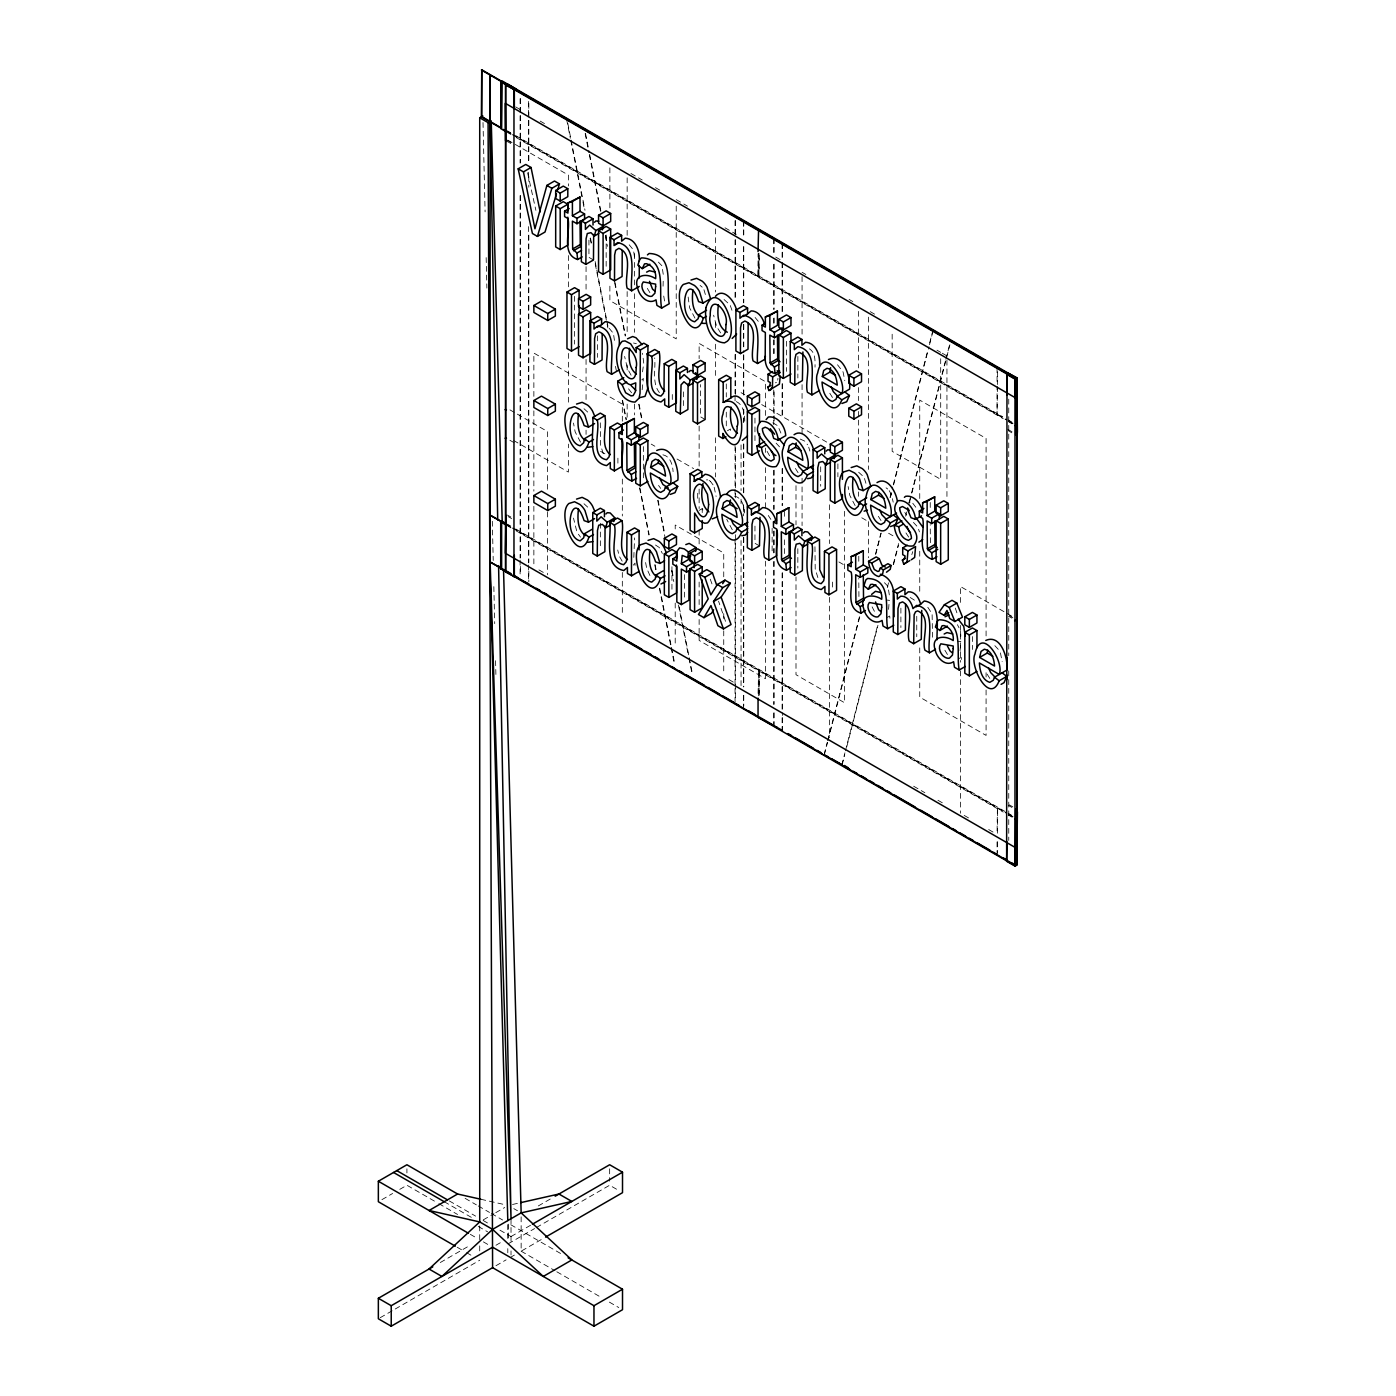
<?xml version="1.0" encoding="UTF-8"?>
<svg xmlns="http://www.w3.org/2000/svg" width="1396" height="1396" viewBox="0 0 1396 1396"><rect width="100%" height="100%" fill="white"/><g stroke="black" fill="none" stroke-linecap="round" stroke-linejoin="round"><path stroke-width="0.75" stroke-dasharray="5 3.75" d="M663.24 274.314L661.983 265.816L656.835 260.494M889.304 594.905L888.048 586.407L882.883 581.085M960.814 636.192L960.518 630.608L957.394 624.675M663.065 286.197L663.24 279.741M777.729 380.148L777.956 378.229M633.819 557.405L634.569 537.896M912.722 551.647L911.832 554.613M888.571 609.371L889.304 600.332L886.216 599.983M960.082 650.658L960.814 641.619L957.726 641.27M824.041 754.817L827.182 742.585M827.706 740.543L859.831 615.235M875.466 554.282L880.859 533.272M890.02 497.534L892.725 487.03M893.265 484.918L927.59 351.024M929.684 342.875L932.825 330.643M824.39 754.608L827.531 742.375M828.055 740.334L860.198 615.043M875.816 554.09L881.208 533.063M890.369 497.325L891.451 493.12M893.615 484.726L929.003 346.749M929.527 344.707L933.174 330.433M841.788 765.06L844.929 752.828M845.453 750.786L877.595 625.495M887.298 587.664L889.444 579.253M893.213 564.542L898.605 543.515M905.62 516.188L906.702 511.983M909.389 501.478L911.012 495.179M911.553 493.067L945.354 361.285M945.877 359.243L950.048 342.927M842.154 764.851L844.755 754.66M846.849 746.511L877.944 625.286M893.58 564.333L898.431 545.417M909.215 503.38L911.361 494.969M911.902 492.875L949.891 344.76M642.544 371.842L643.731 363.1L642.509 353.205M642.16 389.746L643.364 378.473L641.794 379.904M633.348 565.136L635.04 563.094L635.04 569.097M727.438 430.753L730.474 428.991L730.474 432.411M699.187 510.36L702.223 508.615L703.549 511.407M381.928 1199.653L392.625 1193.475M399.78 1189.357L406.917 1185.239L436.948 1202.567M483.295 1219.86L493.992 1213.682M495.789 1212.653L504.706 1207.505M440.298 1262.525L470.33 1245.18M538.315 1205.935L551.455 1198.344M495.964 1245.249L502.735 1241.341M530.532 1225.287L507.795 1238.409L507.795 1222.564M380.236 1317.684L393.375 1310.094M395.243 1309.012L479.718 1260.239M508.284 1243.749L534.563 1228.585M536.43 1227.503L609.651 1185.239L618.847 1190.544M495.964 1265.718L506.102 1259.873M511.023 1257.046L514.391 1255.091M521.144 1216.841L521.144 1251.182L541.805 1239.264M887.21 617.398L889.671 616.02L890.002 618.917M958.72 658.668L961.181 657.307L961.512 660.203M775.391 382.818L776.455 382.452M512.506 1204.486L518.841 1203.055M908.325 502.263L910.105 502.106M633.54 343.015L636.332 343.678M480.817 1199.251L504.061 1204.486M800.24 439.077L804.759 441.136L807.551 444.766M662.908 454.834C670.412 456.23 672.697 465.147 673.099 471.656M734.471 496.156C741.957 497.534 744.26 506.469 744.644 512.978M910.192 597.488L914.188 600.001L915.636 602.566M736.285 401.612C743.754 404.927 744.626 414.734 744.801 421.906M724.07 299.547L730.108 304.991L732.987 313.175M772.791 422.831L777.816 425.78L781.306 434.051M858.645 472.232L864.124 477.24L866.358 484.726M583.999 408.714L589.478 413.722M583.999 503.747L589.478 508.772M655.509 545.033L659.226 547.476L662.35 553.427M507.725 140.071L568.399 175.093L568.399 185.965M515.665 106.934L521.319 110.197M540.165 121.086L545.819 124.349M630.922 173.488L642.247 180.014M655.457 187.64L663.013 192.002M676.222 199.628L687.478 206.137M725.013 227.81L736.285 234.319M775.757 257.108L781.394 260.354M802.072 272.29L805.841 274.471M849.082 299.425L852.834 301.606M870.249 311.657L877.561 315.88M936.96 350.169L940.695 352.333M942.265 353.223L946.942 355.928M507.376 130.805L510.727 132.742M515.752 135.639L1002.747 416.811M1008.401 420.074L1011.751 422.011M507.272 131.364L511.041 133.527M512.908 134.627L1006.83 419.777M1008.715 420.859L1016.236 425.204M506.905 131.573L510.674 133.737M512.559 134.819L1006.464 419.987M1008.348 421.069L1015.887 425.414M507.638 132.603L510.988 134.522M516.206 137.541L1003.218 418.713M1008.662 421.854L1012.013 423.791M507.429 140.455L510.866 142.444M1007.65 429.27L1012.833 432.254M506.451 141.013L511.617 144.015M1008.418 430.823L1011.856 432.812M593.475 259.97L588.938 257.353L588.938 238.001M741.049 392.66L744.801 394.824M761.71 404.596L829.503 443.719M705.12 419.463L700.6 416.863L700.6 384.581M861.786 517.794L866.759 520.656M888.589 533.255L894.086 536.43M1011.542 616.037L960.396 586.495L960.396 603.805M1009.378 615.601L1012.833 617.59M1008.418 616.16L1011.856 618.149M651.199 444.103L654.881 446.231M677.008 459.005L693.603 468.585M838.891 561.942L844.528 565.206M600.577 451.309L606.004 454.45M759.476 545.906L754.957 543.288L754.957 526.065M509.959 409.883L515.473 413.076M517.323 414.123L547.424 431.504L547.424 490.31M513.641 440.49L568.399 472.092L568.399 444.085M509.906 440.264L515.072 443.247M507.429 515.054L510.866 517.044M1009.378 804.864L1012.833 806.853M508.179 516.625L511.617 518.614M1008.418 805.422L1011.856 807.412M507.376 524.146L510.727 526.083M515.752 528.979L1006.516 812.315M1008.401 813.414L1011.751 815.334M505.387 523.605L511.041 526.868M512.908 527.95L1006.83 813.118M1008.715 814.2L1016.236 818.545M506.905 524.896L510.674 527.077M512.559 528.159L1006.464 813.31M1008.348 814.409L1015.887 818.754M507.638 525.926L510.988 527.863M516.206 530.881L1003.218 812.053M1008.662 815.194L1012.013 817.131M538.943 569.9L544.039 572.831M728.939 679.59L734.121 682.592M913.647 786.227L924.867 792.719M937.955 800.274L945.441 804.585M964.165 815.404L969.836 818.667M988.7 829.556L994.353 832.836M513.798 1208.622L517.48 1210.751M465.112 1198.344L476.368 1204.853M478.252 1205.935L489.507 1212.426M491.392 1213.525L502.647 1220.017M560.581 1253.468L508.284 1223.28L508.284 1239.665M449.338 1200.944L475.617 1216.125M483.121 1220.453L488.757 1223.699M499.977 1230.19L511.023 1236.559M444.242 1201.712L472.406 1217.975M438.833 1203.649L457.591 1214.485M478.252 1226.421L487.623 1231.83M521.144 1251.182L554.945 1270.692M556.812 1271.773L601.868 1297.791M609.371 1302.119L618.76 1307.546M470.33 1234.343L477.833 1238.671M483.4 1241.882L490.746 1246.139M457.19 1247.239L464.694 1251.566M466.578 1252.666L472.214 1255.911M837.495 364.757L843.097 371.999L844.807 380.724M886.059 487.832L887.699 489.019M994.842 645.667L999.292 650.484M809.471 348.878C815.596 352.752 815.107 360.849 815.02 367.165M755.114 317.485L759.407 322.685M629.177 244.789L633.487 249.989L634.744 258.923M609.145 328.269L613.455 333.452L614.711 342.404M912.775 503.258L918.027 510.168M927.799 607.277L932.109 613.839L932.563 639.385M700.094 285.412L702.188 287.157M913.438 522.418L918.062 527.426L919.388 531.893M776.124 443.143L779.596 446.912M710.547 481.515L713.059 484.901M908.691 537.094L904.102 530.114M631.585 392.782L628.183 388.35M768.271 515.49L770.871 519.382M947.465 654.532L943.556 648.041M649.908 292.654L645.999 286.163M832.452 397.494L828.404 391.02M881.016 520.568L876.967 514.094M989.799 678.404L985.75 671.93M798.058 472.686L794.027 466.212M732.289 529.747L726.758 519.364M658.563 485.442L660.727 488.425M720.633 332.929L716.637 326.507L713.618 315.199M855.12 505.631L849.798 495.406L848.14 486.576M694.946 318.114L689.624 307.888L687.757 294.12M580.492 442.113L575.152 431.888L573.494 423.058M578.415 534.232L580.492 537.146M659.401 392.625C651.775 382.801 655.806 369.242 654.689 357.917M622.162 561.192L619.126 555.957L617.73 550.007M889.182 490.624L891.66 495.074L893.178 502.176M769.562 455.742L766.805 450.838M631.097 375.21L627.45 368.544L624.623 356.434M904.835 512.454L906.528 515.107M874.402 611.308L872.064 606.771M649.925 575.518L646.662 568.207L645.004 559.377M817.864 577.578L815.212 568.992L814.932 545.47M603.229 453.665L600.577 445.08L600.297 421.557M703.95 289.722L706.167 297.208M576.618 530.794L573.494 518.091M710.267 579.2L713.042 586.844M725.501 621.325L718.556 601.187M955.283 608.08L957.359 614.188M714.159 487.239L716.113 496.418M1000.443 652.909L1002.154 661.634M808.72 447.174L809.855 451.065M527.601 172.79L535.89 210.342M664.531 300.995L663.624 295.429M585.517 133.458L589.287 152.496M589.705 154.607L601.048 211.983M605.707 235.47L607.382 244.003M614.99 282.428L625.548 335.808M639.071 404.125L642.457 421.208M658.074 500.187L664.845 534.354M672.017 570.65L673.71 579.183M679.206 606.946L688.856 655.754M689.275 657.865L692.625 674.792M585.168 133.667L588.92 152.688M589.339 154.799L600.699 212.192M605.341 235.662L607.452 246.342M614.641 282.638L625.199 336.017M638.722 404.334L642.09 421.4M657.725 500.396L664.897 536.692M671.668 570.842L673.779 581.521M678.421 605.009L688.507 655.963M688.926 658.074L692.276 674.983M567.771 123.214L570.702 138.012M571.121 140.124L584.994 210.273M590.491 238.018L591.747 244.422M595.132 261.506L606.527 319.161M606.963 321.289L608.22 327.694M622.581 400.286L626.385 419.498M639.909 487.815L649.192 534.773M655.108 564.665L656.382 571.069M659.767 588.152L671.11 645.51M671.528 647.622L674.879 664.531M566.567 119.184L570.336 138.221M570.755 140.333L582.533 199.803M582.952 201.931L584.209 208.336M590.124 238.227L591.398 244.632M595.202 263.844L607.871 327.903M615.479 366.328L616.735 372.732M622.232 400.478L626.036 419.69M639.56 488.007L648.843 534.982M654.759 564.874L656.033 571.278M659.401 588.362L670.761 645.72M671.179 647.831L674.512 664.74M930.382 542.712L930.242 524.652M858.924 596.511L858.784 578.433M784.552 553.566L784.412 537.635M483.016 122.516L485.093 211.86M486.157 257.614L486.872 288.117M492.317 521.266L493.224 560.477M493.835 586.634L494.708 623.663M495.563 660.709L495.981 678.142M1008.75 399.134L1008.75 655.666M1008.75 670.883L1008.75 677.409M1008.75 679.59L1008.75 840.462M997.407 371.772L997.407 384.546M997.407 386.675L997.058 414.542L997.058 386.884M997.407 833.22L997.407 807.673L997.058 833.412M997.407 841.736L997.407 854.492M997.058 367.724L997.058 384.755M997.058 841.928L997.058 852.572M986.082 635.93L986.082 438.414L919.737 400.111L919.737 501.705M986.082 672.697L986.082 677.025M986.082 689.99L986.082 735.413L919.737 697.11L919.737 644.865M972.419 636.559L972.419 649.472M960.396 625.425L960.396 662.193M960.396 670.848L960.396 813.222M946.942 360.203L946.942 500.012M940.695 358.737L940.695 479.351L892.166 451.327L892.166 330.765M930.242 502.49L930.242 508.563M919.737 551.245L919.737 594.783M916.753 616.264L916.753 636.698M900.891 608.167L900.891 627.537M868.417 317.119L868.417 469.405M868.417 521.615L868.417 557.737M858.784 556.271L858.784 562.344M858.47 311.378L858.47 367.951M858.47 387.53L858.47 400.582M858.47 411.454L858.47 417.98M858.47 420.161L858.47 461.483M858.47 491.95L858.47 496.295M844.528 511.302L844.528 702.729L795.999 674.704L795.999 576.914M837.897 463.856L837.897 476.769M832.522 582.062L832.522 588.065M829.503 504.794L829.503 543.585M829.503 597.348L829.503 737.646M820.691 466.822L820.691 486.192M802.072 276.617L802.072 334.97M802.072 384.668L802.072 436.145M802.072 478.182L802.072 525.594M797.866 356.451L797.866 377.967M797.831 548.68L797.831 568.05M795.999 485.668L795.999 524.774M786.454 341.27L786.454 371.388M784.412 511.32L784.412 519.417M782.458 243.41L782.458 260.441M782.458 262.57L782.458 314.152M782.458 383.691L782.458 418.451M782.458 468.445L782.458 505.387M782.458 572.744L782.458 715.502M782.458 717.631L782.458 730.405M782.109 243.619L782.109 260.651M782.109 262.78L782.109 314.344M782.109 383.883L782.109 418.66M782.109 468.637L782.109 505.579M782.109 572.953L782.109 709.325M782.109 717.841L782.109 730.597M774.099 238.594L774.099 255.608M774.099 264.123L774.099 309.319M774.099 318.009L774.099 324.535M774.099 339.734L774.099 357.132M774.099 391.892L774.099 413.617M774.099 415.799L774.099 424.489M774.099 470.12L774.099 509.243M774.099 530.969L774.099 552.711M774.099 561.401L774.099 704.282M774.099 712.798L774.099 725.571M773.75 238.786L773.75 255.817M773.75 264.333L773.75 309.528M773.75 318.218L773.75 324.727M773.75 339.943L773.75 357.324M773.75 389.92L773.75 418.172M773.75 420.353L773.75 424.698M773.75 470.33L773.75 509.453M773.75 531.178L773.75 552.903M773.75 561.593L773.75 704.491M773.75 713.007L773.75 725.78M772.128 528.334L772.128 553.2M765.479 415.467L765.479 381.701L699.134 343.399L699.134 358.632M765.479 448.099L765.479 452.444M765.479 467.677L765.479 509.017M765.479 561.227L765.479 678.718L699.134 640.415L699.134 618.794M759.459 255.067L758.935 276.652L758.935 253.234M759.459 695.225L759.459 669.679L758.935 695.522M758.569 253.444L758.045 277.158L758.045 253.758M758.569 695.731L758.569 670.185L758.045 696.046M754.957 418.119L754.957 443.945M743.771 221.074L743.771 238.105M743.771 246.621L743.771 302.67M743.771 324.396L743.771 352.647M743.771 354.828L743.771 398.279M743.771 409.15L743.771 422.185M743.771 443.928L743.771 493.905M743.771 506.94L743.771 515.63M743.771 537.373L743.771 686.78M743.771 695.278L743.771 705.922M743.405 221.283L743.405 238.297M743.405 246.813L743.405 302.88M743.405 324.605L743.492 346.592M743.405 355.02L743.405 398.488M743.405 409.36L743.405 422.395M743.405 444.12L743.405 494.114M743.405 504.968L743.405 515.839M743.405 537.565L743.405 686.972M743.405 695.487L743.405 708.261M741.049 444.87L741.049 490.554M741.049 499.262L741.049 503.607M741.049 540.601L741.049 686.588M735.395 220.498L735.395 237.529M735.395 239.658L735.395 300.018M735.395 354.34L735.395 397.808M735.395 447.784L735.395 491.252M735.395 493.416L735.395 497.761M735.395 534.703L735.395 541.229M735.395 543.393L735.395 681.946M735.395 684.075L735.395 698.977M735.046 220.708L735.046 237.739M735.046 239.868L735.046 300.21M735.046 354.549L735.046 393.655M735.046 395.836L735.046 402.345M735.046 445.813L735.046 487.099M735.046 489.281L735.046 497.971M735.046 539.257L735.046 686.396M735.046 688.525L735.046 703.427M726.286 383.935L726.286 396.953M726.286 412.152L726.286 427.351M723.739 576.81L723.739 553.025L675.21 525.018L675.21 531.51M723.739 613.559L723.739 620.033M723.739 630.852L723.739 674.6M715.607 228.909L715.607 291.991M715.607 322.459L715.607 328.985M715.607 344.219L715.607 379.031M715.607 437.786L715.607 476.943M702.223 508.615L702.223 512.594M699.134 426.094L699.134 467.433M699.134 489.089L699.134 508.545M699.134 530.166L699.134 545.312M699.134 582.045L699.134 605.829M697.703 493.277L697.703 499.803M684.424 574.646L684.424 597.61M683.377 391.857L683.377 406.917M676.222 206.154L676.222 338.879L609.878 300.576L609.878 283.702M675.21 603.055L675.21 646.4M672.296 394.51L672.296 400.512M671.947 566.724L671.947 590.403M643.364 446.58L643.364 478.863M634.604 253.671L634.604 285.325M634.604 293.753L634.604 332.265M634.604 404.072L634.604 414.944M627.153 177.816L627.153 236.36M627.153 291.572L627.153 334.482M627.153 364.949L627.153 371.476M627.153 404.125L627.153 417.177M622.319 421.208L622.319 404.142L533.865 353.066L533.865 398M622.319 479.072L622.319 515.979M622.319 572.43L622.319 615.863M617.905 458.15L617.905 464.153M609.878 167.834L609.878 209.034M609.651 1168.853L609.651 1181.138M606.161 235.017L606.161 267.299M600.35 523.256L600.35 549.064M597.54 335.843L597.54 357.359M586.058 266.653L586.058 290.403M586.058 359.47L586.058 400.268M586.058 430.125L586.058 434.4M574.576 296.353L574.576 344.097M568.399 255.555L568.399 288.187M568.399 353.432L568.399 405.311M547.424 511.983L547.424 574.803M533.865 410.843L533.865 491.148M533.865 506.312L533.865 566.968M528.822 103.356L528.822 118.259M528.822 120.388L528.822 163.367M528.822 176.402L528.822 187.256M528.822 235.069L528.822 562.675M528.822 571.191L528.822 581.835M528.456 101.437L528.456 118.468M528.456 120.597L528.456 161.395M528.456 172.249L528.456 178.775M528.456 226.588L528.456 562.885M528.456 565.014L528.456 579.898M520.446 98.523L520.446 113.425M520.446 115.554L520.446 162.878M520.446 195.475L520.446 557.842M520.446 566.357L520.446 574.873M520.097 98.732L520.097 113.634M520.097 115.763L520.097 163.07M520.097 195.667L520.097 558.051M520.097 560.18L520.097 575.082M511.023 1218.725L511.023 1242.702M511.023 1250.903L511.023 1254.987M507.795 1248.652L507.795 1252.753M479.718 1225.897L479.718 1239.753M479.718 1245.913L479.718 1252.055M406.917 1168.853L406.917 1172.937M706.411 479.91A6.596 3.804 60 0 1 707.737 479.91M709.133 480.451A6.596 3.804 60 0 1 710.547 481.515"/><path stroke-width="1.5" d="M602.2 334.115L602.06 359.976L594.469 364.356L589.932 361.756L589.932 320.871L597.54 316.491L601.606 318.829L601.606 324.64L597.052 327.275M622.232 250.634L622.093 276.495L614.502 280.893L609.965 278.275L609.965 237.39L617.573 233.01L621.639 235.366L621.639 241.176L625.234 238.193C636.087 238.768 640.171 252.083 639.263 261.279M748.151 323.331L748.012 349.192L740.421 353.589L735.901 350.972L735.901 310.104L743.492 305.707L747.575 308.062L747.575 313.873L743.004 316.508M905.585 604.119L905.411 630.154L897.803 634.534L893.283 631.934L893.283 591.049L900.891 586.652L904.94 588.99L904.94 594.731L908.273 591.834C915.008 591.258 919.388 598.43 920.575 604.259L916.003 606.894M593.666 234.458L593.475 259.97L585.866 264.368L581.347 261.75L581.347 220.865L588.938 216.485L593.021 218.823L593.021 225.035M605.061 526.17L604.887 551.682L597.279 556.062L592.759 553.462L592.759 512.576L600.35 508.196L604.433 510.535L604.433 516.729M688.088 384.022L687.896 409.534L680.288 413.914L675.769 411.314L675.769 370.429L683.377 366.031L687.443 368.387L687.443 372.523M802.543 545.138L802.368 570.65L794.76 575.047L790.241 572.43L790.241 531.544L797.831 527.165L801.915 529.52L801.915 535.715M825.402 463.298L825.211 488.809L817.602 493.189L813.083 490.589L813.083 449.704L820.691 445.307L824.757 447.662L824.757 453.857M921.744 610.366L921.273 639.298L913.665 643.696L909.145 641.078C905.777 629.648 915.863 609.092 902.584 601.885L899.495 603.142L897.994 608.499L897.803 634.534M694.126 567.718L694.126 562.326L686.535 566.724L681.335 563.722L682.19 555.399L687.757 557.65L688.437 551.996L696.046 547.616L689.188 543.376L685.802 544.615M695.592 551.385L696.046 547.616M578.468 413.879C577.455 422.918 577.194 434.662 585.378 440.613M578.468 508.929C577.455 517.968 577.194 529.712 585.378 535.645M649.978 550.216C648.966 559.238 648.704 570.999 656.888 576.932M692.94 289.879C691.927 298.919 691.648 310.68 699.832 316.613M853.113 477.415C852.101 486.436 851.839 498.198 860.023 504.13M629.613 348.232C628.532 356.992 628.584 368.265 636.402 374.058M718.399 304.799C717.143 314.187 717.509 327.519 727.316 332.231M730.963 407.056C729.934 415.973 729.724 427.368 737.507 433.406M760 517.288L759.476 545.906L751.886 550.286L747.349 547.668L747.349 506.8L754.957 502.403L759.023 504.759L759.023 510.57L751.432 514.967L751.432 509.139L759.023 504.759M802.909 351.966L802.386 380.584L794.778 384.982L790.258 382.364L790.258 341.479L797.866 337.099L801.932 339.455L801.932 345.266L805.527 342.282C816.363 342.858 820.447 356.172 819.557 365.368M650.588 467.433L652.002 461.448L655.317 459.232C662.803 460.61 665.089 469.545 665.491 476.053L650.588 467.433L658.197 463.053L658.65 460.122M722.151 508.755L723.547 502.752L726.862 500.536C734.366 501.932 736.652 510.849 737.053 517.358L722.151 508.755L729.742 504.357L730.457 499.96M787.92 451.693L789.333 445.69L792.649 443.474C800.135 444.87 802.421 453.787 802.822 460.296L787.92 451.693L795.528 447.296L796.226 442.898M822.314 376.501L823.71 370.498L827.025 368.282C834.511 369.678 836.815 378.595 837.216 385.104L822.314 376.501L829.905 372.104L830.603 367.706M870.86 499.576L872.273 493.573L875.589 491.357C883.075 492.753 885.378 501.67 885.762 508.179L870.86 499.576L878.468 495.179L878.939 492.247M979.643 657.429L981.056 651.426L984.372 649.21C991.858 650.606 994.161 659.523 994.545 666.032L979.643 657.429L987.251 653.031L987.722 650.1M593.492 439.496L588.938 442.131C578.537 473.488 555.643 419.498 568.922 408.435L574.541 406.707L579.916 409.412A12.808 7.399 60 0 1 584.959 415.485L588.501 427.089L594.591 423.581M593.492 534.528L588.938 537.163C578.537 568.538 555.643 514.548 568.922 503.485L574.541 501.757L579.916 504.462A12.808 7.399 60 0 1 584.959 510.517L588.501 522.139L594.591 518.631M706.428 316.369L703.392 318.131C693.009 349.489 670.115 295.498 683.377 284.452L688.996 282.725L694.388 285.412A12.808 7.399 60 0 1 699.431 291.485L702.973 303.089L710.564 298.709L707.022 287.105A12.808 7.399 60 0 0 701.996 281.032L696.604 278.328L690.985 280.055M665.002 575.815L660.448 578.45C650.047 609.825 627.153 555.817 640.432 544.772L646.034 543.044L651.426 545.749A12.808 7.399 60 0 1 656.469 551.804L660.011 563.426L664.583 560.791M866.619 503.886L863.583 505.649C853.183 537.024 830.288 483.016 843.568 471.97L849.169 470.243L854.561 472.947A12.808 7.399 60 0 1 859.604 479.003L863.147 490.624L870.755 486.227L867.213 474.623A12.808 7.399 60 0 0 862.17 468.55L856.778 465.845L851.176 467.573M592.079 434.278L584.488 438.676L583.685 442.724L580.213 445.778C561.366 441.502 572.569 389.868 584.104 425.588L588.501 427.089M592.079 529.328L584.488 533.708L583.685 537.774L580.213 540.828C561.366 536.553 572.569 484.918 584.104 520.638L588.501 522.139M706.551 310.278L698.942 314.676L698.14 318.724L694.685 321.778C675.839 317.503 687.041 265.886 698.576 301.606L702.973 303.089M663.589 570.598L655.998 574.995L655.195 579.061L651.723 582.115C632.877 577.822 644.08 526.205 655.614 561.925L660.011 563.426M866.724 497.796L859.133 502.194L858.331 506.242L854.858 509.296C836.012 505.02 847.215 453.403 858.749 489.124L863.147 490.624M868.574 561.314L871.662 563.094L874.28 569.481L877.648 571.435L878.939 571.243L880.335 568.102L887.943 563.705L891.032 565.502L883.424 569.882L882.673 573.704L878.887 576.583C872.099 575.03 869.01 567.649 868.574 561.314L876.182 556.917L879.271 558.697L881.888 565.083L885.256 567.038M891.032 565.502L890.264 569.306L886.495 572.203M673.047 482.824L677.723 486.419L670.115 490.799C660.605 515.438 640.101 475.931 645.877 464.118C651.566 434.994 675.472 470.818 670.237 484.482L650.344 473C650.693 480.276 652.787 489.944 660.709 492.387L664.234 490.31L665.438 487.221L677.845 480.102C679.206 468.515 671.825 443.719 656.731 450.472M677.723 486.419L675.001 492.683L670.22 494.411M747.75 528.613L741.677 532.12C732.15 556.76 711.663 517.253 717.439 505.439C723.128 476.315 747.017 512.14 741.8 525.803L721.889 514.304C722.255 521.581 724.35 531.248 732.272 533.691L735.779 531.632L737.001 528.526L747.89 522.296M813.536 471.534L807.446 475.059C797.936 499.681 777.45 460.191 783.208 448.378C788.897 419.254 812.804 455.079 807.569 468.742L787.676 457.242C788.025 464.519 790.119 474.186 798.041 476.629L801.566 474.553L802.77 471.464L813.659 465.217M844.755 391.892L849.431 395.469L841.84 399.867C832.313 424.506 811.826 384.999 817.602 373.186C823.291 344.062 847.18 379.887 841.963 393.55L822.052 382.05C822.419 389.327 824.513 398.994 832.435 401.437L835.942 399.361L837.164 396.272L849.571 389.152C850.932 377.566 843.533 352.769 828.456 359.522M849.431 395.469L846.726 401.734L841.928 403.479M893.318 514.967L897.994 518.544L890.386 522.942C880.876 547.581 860.39 508.074 866.148 496.261C871.854 467.137 895.743 502.961 890.526 516.625L870.615 505.125C870.982 512.402 873.058 522.069 880.981 524.512L884.506 522.453L885.727 519.347L896.598 513.117M897.994 518.544L895.272 524.809L890.491 526.554M1002.101 672.802L1006.778 676.397L999.17 680.777C989.659 705.416 969.173 665.927 974.932 654.113C980.638 624.972 1004.527 660.797 999.309 674.46L979.399 662.978C979.765 670.255 981.842 679.922 989.764 682.365L993.289 680.288L994.493 677.2L1006.9 670.08C1008.278 658.493 1000.88 633.697 985.785 640.45M1006.778 676.397L1004.056 682.661L1001.089 684.354M585.866 264.368L586.058 238.856L587.297 233.533L590.962 232.661L594.295 236.081L595.848 230.549L603.456 226.152L602.409 229.851M597.279 556.062L597.471 530.567L598.71 525.245L602.374 524.373L605.69 527.793L607.26 522.261L614.851 517.864L610.209 512.96L607.312 512.664L605.934 513.99M613.821 521.563L614.851 517.864M680.288 413.914L681.056 384.86L683.988 381.754L688.717 385.645L690.27 380.113L697.878 375.716L695.54 372.697M696.831 379.398L697.878 375.716M817.602 493.189L817.794 467.677L819.033 462.373L822.715 461.5L826.031 464.92L827.584 459.389L835.192 454.991L834.145 458.673M794.76 575.047L794.952 549.535L796.191 544.213L799.856 543.341L803.171 546.761L804.742 541.229L812.332 536.849L807.691 531.928L804.794 531.632L803.415 532.975M811.303 540.531L812.332 536.849M557.667 189.926L559.464 183.906L554.491 181.026L546.883 185.424L534.947 228.769L523.43 171.883L518.16 168.829L525.751 164.449L531.038 167.485L540.182 211.895M661.652 308.115C658.162 291.799 667.497 258.469 641.514 257.876L639.822 259.272L637.85 265.153L642.265 268.625L644.516 263.861L646.453 263.704C652.909 265.502 656.504 272.255 655.631 278.694C646.54 272.569 632.807 274.611 637.658 288.152C639.106 295.847 648.023 305.305 656.015 299.826L656.923 305.375L661.652 308.115L669.242 303.717C665.77 287.401 675.106 254.072 649.123 253.496L647.43 254.892M703.043 483.382C700.792 492.771 700.792 505.317 708.941 511.948M887.699 628.706C884.209 612.39 893.562 579.061 867.579 578.485L865.886 579.864L863.897 585.744L868.329 589.217L870.581 584.453L872.517 584.296C878.974 586.093 882.569 592.846 881.696 599.285C872.605 593.178 858.872 595.202 863.723 608.743C865.171 616.439 874.088 625.897 882.08 620.417L882.987 625.984L887.699 628.706L893.789 625.199M959.209 669.993C955.719 653.677 965.072 620.348 939.089 619.754L937.397 621.15L935.407 627.031L939.84 630.503L942.091 625.74L944.028 625.582C950.484 627.38 954.079 634.133 953.206 640.572C944.115 634.447 930.382 636.489 935.215 650.03C936.664 657.725 945.598 667.183 953.59 661.704L954.48 667.271L959.209 669.993L965.299 666.485M518.16 168.829L532.434 233.516L537.425 236.395L551.856 188.303L559.464 183.906M556.463 193.922L545.033 232.015L537.425 236.395M699.204 574.035L708.226 598.867L698.471 614.484L703.95 617.66L710.965 605.567L717.893 625.705L723.46 628.915L731.05 624.518L721.121 597.156L730.352 583.249L724.943 580.125L717.352 584.505L710.808 594.905L704.858 577.298L699.204 574.035L706.795 569.638L712.449 572.901L716.549 584.854M713.548 609.808L711.559 613.263L703.95 617.66M944.15 615.339L946.994 610.436L949.769 618.568L954.881 621.534L962.49 617.137L956.836 603.107L952.002 600.315L944.411 604.695L938.985 612.355L944.15 615.339L948.722 612.704M766.125 419.603L768.358 417.02C778.183 415.642 785.337 426.844 785.721 435.674L778.113 440.072L773.698 438.431L771.953 432.498L767.87 428.363L765.2 427.228L762.408 428.52C762.216 442.34 788.531 450.96 776.193 466.508C765.078 469.143 757.4 455.689 756.964 445.97L764.554 441.59M871.61 594.382L875.484 591.311L881.225 592.637M722.692 583.65L724.943 580.125M747.523 435.971L742.306 440.421M736.652 334.028L732.15 338.46M723.46 628.915L713.53 601.554L722.744 587.629L730.352 583.249M726.775 494.044C733.773 483.033 746.179 497.569 747.523 505.841M747.698 532.382L745.185 535.104L741.782 535.732M813.484 475.321L810.954 478.043L807.551 478.671M920.575 604.259L924.204 600.995C941.672 602.985 936.402 628.566 937.048 639.787M601.606 324.64L605.201 321.673C616.055 322.232 620.138 335.564 619.231 344.742M747.575 313.873L751.17 310.889C758.115 310.819 762.897 317.852 764.38 324.012M751.432 514.967L755.027 511.983C776.019 515.979 767.259 546.36 769.039 560.197L764.519 557.58C761.239 546.394 771.552 523.57 756.283 517.724L753.055 519.696L752.008 524.425L751.886 550.286M759.023 510.57L762.617 507.586C769.58 507.516 774.361 514.548 775.844 520.708M694.213 481.428L697.511 478.654C714.176 482.737 718.521 511.494 707.528 522.924L704.648 523.273L699.483 520.603L694.615 512.995L694.615 532.906L690.095 530.288L690.095 473.733L697.703 469.353L701.822 471.726L701.822 477.048L694.213 481.428L694.213 476.123L701.822 471.726M701.822 477.048L705.12 474.274C715.642 475.129 719.324 488.234 720.545 497.046M715.502 296.266C723.46 287.035 734.453 301.187 736.233 309.144M506.033 140.804L505.736 141.677M922.721 539.606L918.917 542.154M665.665 581.539L660.971 583.982M723.198 402.397L730.806 398L730.806 377.862L723.198 382.26L723.198 402.397C749.931 390.322 745.743 474.204 722.866 433.388L722.866 438.501L725.92 436.739M730.806 398C738.362 390.967 746.249 404.474 747.663 411.07M594.522 222.278L595.9 220.952L598.797 221.249M688.943 371.842L690.322 370.516L693.236 370.795M826.258 451.117L827.636 449.791L830.533 450.07M627.502 338.809L632.685 336.523L636 337.762L642.16 344.603M945.005 616.77L949.001 614.955M904.399 497.308L905.655 496.295C914.014 494.865 920.784 503.642 922.424 511.041M794.062 434.714C802.805 428.415 811.303 441.258 813.292 448.779M877.002 482.597C887.49 475.966 896.075 492.177 897.296 500.92M646.592 272.133L649.437 270.719L655.178 272.046M944.15 634.011L946.994 632.597L952.735 633.924M717.596 516.712L712.257 518.893M576.531 404.055L582.132 402.327L587.524 405.032A12.808 7.399 60 0 1 592.567 411.087L594.836 416.479M576.531 499.087L582.132 497.36L587.524 500.065A12.808 7.399 60 0 1 592.567 506.137L594.836 511.512M648.041 540.374L653.642 538.647L659.034 541.351A12.808 7.399 60 0 1 664.077 547.424L666.346 552.799M505.963 131.625L500.728 128.607L501.269 81.474L501.269 128.31L481.393 116.828L481.742 69.8L1016.236 378.386L1016.236 425.204M505.614 85.016L505.614 571.994L505.614 85.016L514.339 89.641L514.339 108.783M507.376 83.987L515.752 88.821M520.952 1202.584L558.958 1194.016L571.837 1201.45L521.144 1212.88L492.596 1229.37L441.904 1276.45L429.043 1269.016L479.718 1221.936L479.718 117.788L481.393 116.828M481.742 69.8L481.742 116.618L482.859 115.99M479.718 117.788L488.094 122.621L491.235 120.806M523.43 171.883L531.038 167.485M555.678 190.502L563.286 186.104L567.806 188.722L567.806 196.696L560.197 201.076L555.678 198.476L555.678 190.502L560.197 193.119L567.806 188.722M567.806 217.183L567.806 245.155L560.197 249.552L555.678 246.935L555.678 206.05L563.286 201.67L567.806 204.27L567.806 210.726M582.184 256.881L577.63 259.516C560.686 254.072 570.912 230.497 567.928 218.509L564.595 216.589L564.595 211.197L567.928 213.117L567.928 202.996L580.021 197.045L580.021 211.32L572.412 215.717L572.412 201.443L580.021 197.045M555.678 206.05L560.197 208.667L567.806 204.27M564.595 211.197L569.167 208.562M572.412 215.717L576.967 218.334L584.575 213.954L584.575 219.347L576.967 223.726L572.412 221.109L572.657 248.959L576.967 253.025L581.539 250.39M598.552 215.263L606.161 210.866L610.68 213.483L610.68 221.441L603.089 225.838L598.552 223.22L598.552 215.263L603.089 217.863L610.68 213.483M581.347 220.865L585.413 223.22L593.021 218.823M598.552 230.811L606.161 226.414L610.68 229.031L610.68 269.917L603.089 274.297L598.552 271.697L598.552 230.811L603.089 233.429L610.68 229.031M594.295 236.081L598.849 233.446M572.657 248.959L580.265 244.562L580.021 221.057M573.442 250.756L581.033 246.359L580.265 244.562M609.965 237.39L614.048 239.746L621.639 235.366M615.566 244.684L618.603 242.921M533.865 305.48L541.474 301.082L555.364 309.109L555.364 316.072L547.755 320.469L533.865 312.442L533.865 305.48L547.755 313.489L555.364 309.109M579.096 346.714L571.488 351.094L566.968 348.494L566.968 292.061L574.576 287.663L579.096 290.281L579.096 298.953M566.968 292.061L571.488 294.661L579.096 290.281M578.52 298.727L586.128 294.347L590.648 296.947L590.648 304.921L583.057 309.319L578.52 306.701L578.52 298.727L583.057 301.344L590.648 296.947M642.265 268.625L649.873 264.245M578.52 314.292L586.128 309.895L590.648 312.512L590.648 353.38L583.057 357.777L578.52 355.16L578.52 314.292L583.057 316.892L590.648 312.512M614.502 280.893L614.624 255.032L615.671 250.303L618.882 248.331C634.15 254.177 623.855 277.001 627.136 288.187L631.655 290.804L639.263 286.407M589.932 320.871L594.015 323.226L601.606 318.829M758.569 230.043L758.045 251.629M506.451 409.796L505.09 409.674L506.033 409.569M533.865 400.512L541.474 396.132L555.364 404.142L555.364 411.122L547.755 415.502L533.865 407.475L533.865 400.512L547.755 408.539L555.364 404.142M623.82 377.67L617.73 381.195L622.127 384.72L625.652 392.747L631.044 395.871L633.121 395.609L635.424 391.561L635.756 382.853L630.486 384.825A12.878 7.434 60 0 1 623.489 379.607C616.735 368.841 612.757 351.321 622.232 341.287L625.076 340.903L630.66 343.817L636.192 352.507L636.192 347.569L643.783 343.189L647.953 345.597L647.639 388.908L645.057 396.342L639.595 397.651M636.192 347.569L640.363 349.977L647.953 345.597M594.469 364.356L594.591 338.495L595.638 333.784L598.867 331.812C614.135 337.658 603.822 360.482 607.103 371.668L611.623 374.268L619.231 369.888M659.226 352.089L651.618 356.486C654.829 366.974 644.271 393.096 660.936 396.098L663.466 393.218L664.025 390.165L664.217 363.745L671.808 359.365L676.345 361.983L676.345 402.851L668.736 407.248L664.688 404.91L664.688 398.907L661.006 401.978C640.171 398.035 648.878 367.567 647.098 353.869L654.689 349.489L659.226 352.089C661.983 364.147 653.747 381.754 664.723 391.107M506.451 438.274L505.125 438.257L506.033 438.047M735.901 310.104L739.967 312.442L747.575 308.062M622.127 384.72L626.699 382.103M664.217 363.745L668.736 366.363L676.345 361.983M740.421 353.589L740.543 327.728L741.59 323L744.818 321.028C760.087 326.873 749.774 349.698 753.055 360.883L757.592 363.501L765.183 359.104L765.357 332.492L762.042 330.573L762.042 325.181L765.357 327.1L765.357 316.979L777.45 311.029L777.45 325.32L769.842 329.7L769.842 315.426L777.45 311.029M621.953 438.519L621.953 466.491L614.345 470.888L610.296 468.55L610.296 462.547L606.614 465.618C585.797 461.675 594.487 431.207 592.707 417.509L600.297 413.111L604.834 415.729C607.592 427.787 599.355 445.394 610.331 454.747M592.707 417.509L597.226 420.126L604.834 415.729M692.992 364.81L700.6 360.43L705.12 363.03L705.12 371.004L697.511 375.402L692.992 372.784L692.992 364.81L697.511 367.427L705.12 363.03M675.769 370.429L679.852 372.784L687.443 368.387M762.042 325.181L765.078 323.436M778.846 319.352L786.454 314.955L790.974 317.573L790.974 325.53L783.365 329.927L778.846 327.31L778.846 319.352L783.365 321.953L790.974 317.573M597.226 420.126C600.437 430.614 589.88 456.736 606.545 459.738L609.075 456.858L609.633 453.805L609.825 427.385L617.416 423.005L621.953 425.606L621.953 432.062M769.842 329.7L774.396 332.335L782.004 327.938L782.004 333.33L774.396 337.71L769.842 335.092L770.086 362.943L774.396 367.008L778.968 364.373M692.992 380.375L700.6 375.978L705.12 378.595L705.12 419.463L697.511 423.861L692.992 421.243L692.992 380.375L697.511 382.975L705.12 378.595M688.717 385.645L693.271 383.01M636.524 478.339L631.969 480.974C615.025 475.53 625.251 451.955 622.267 439.967L618.952 438.047L618.952 432.655L622.267 434.575L622.267 424.454L634.36 418.503L634.36 432.777L626.769 437.175L626.769 422.883L634.36 418.503M609.825 427.385L614.345 430.003L621.953 425.606M790.974 374.006L783.365 378.386L778.846 375.768L778.846 334.9L786.454 330.503L790.974 333.121L790.974 341.723M778.846 334.9L783.365 337.5L790.974 333.121M618.952 432.655L623.506 430.02M635.756 426.81L643.364 422.43L647.884 425.03L647.884 433.004L640.275 437.402L635.756 434.784L635.756 426.81L640.275 429.427L647.884 425.03M722.866 438.501L718.678 436.076L718.678 379.642L726.286 375.262L730.806 377.862M507.795 1220.575L489.752 561.82L489.752 514.984L505.387 523.605M790.258 341.479L794.324 343.835L801.932 339.455M533.865 495.545L541.474 491.165L555.364 499.192L555.364 506.155L547.755 510.552L533.865 502.525L533.865 495.545L547.755 503.572L555.364 499.192M626.769 437.175L631.306 439.792L638.914 435.412L638.914 440.804L631.306 445.184L626.769 442.567L626.996 470.417L631.306 474.483L635.878 471.848M770.086 362.943L777.694 358.563L777.45 335.04M647.884 481.463L640.275 485.86L635.756 483.243L635.756 442.358L643.364 437.978L647.884 440.595L647.884 459.947M770.871 364.74L778.462 360.36L780.015 361.739M500.728 521.947L500.728 568.765L500.728 521.947L505.963 524.966M635.756 442.358L640.275 444.975L647.884 440.595M777.188 370.708L780.294 372.488L772.686 376.885L772.459 386.448L770.592 389.92L768.899 390.514L767.783 387.216L769.632 385.942L770.348 382.609L768.044 381.283L768.044 374.198L772.599 371.563M765.357 356.015C764.467 363.152 767.067 371.912 775.059 373.517L779.614 370.882M747.349 396.202L754.957 391.822L759.476 394.422L759.476 402.397L751.886 406.777L747.349 404.177L747.349 396.202L751.886 398.82L759.476 394.422M767.783 387.216L770.836 385.453M626.996 470.417L634.604 466.02L634.36 442.515M768.899 390.514L779.369 384.109L780.294 376.03M627.781 472.214L635.389 467.817L634.604 466.02M759.476 450.856L751.886 455.253L747.349 452.636L747.349 411.75L754.957 407.37L759.476 409.97L759.476 422.883M747.349 411.75L751.886 414.368L759.476 409.97M592.759 512.576L596.825 514.932L604.433 510.535M794.778 384.982L794.917 359.121L795.964 354.392L799.175 352.42C814.444 358.266 804.131 381.091 807.429 392.276L811.949 394.894L819.557 390.496M848.768 375.262L856.376 370.882L861.524 373.849L861.524 381.736L853.916 386.134L848.768 383.15L848.768 375.262L853.916 378.246L861.524 373.849M505.614 571.994L514.339 576.618L514.339 555.329M639.089 571.435L631.481 575.815L627.432 573.477L627.432 567.474L623.768 570.545C602.932 566.601 611.64 536.134 609.843 522.453L617.451 518.056L621.97 520.673C624.745 532.731 616.509 550.321 627.485 559.691M605.69 527.793L610.261 525.158M520.097 579.323L528.822 583.964M609.843 522.453L614.362 525.053L621.97 520.673M756.964 445.97L761.431 447.488L765.985 444.853M614.362 525.053C617.573 535.558 607.016 561.681 623.698 564.682L626.228 561.785L626.769 558.732L626.961 532.33L634.569 527.932L639.089 530.55L639.089 549.919M848.768 408.26L856.376 403.863L861.524 406.847L861.524 414.734L853.916 419.114L848.768 416.148L848.768 408.26L853.916 411.227L861.524 406.847M626.961 532.33L631.481 534.947L639.089 530.55M664.339 538.35L671.947 533.97L676.467 536.57L676.467 544.545L668.859 548.942L664.339 546.325L664.339 538.35L668.859 540.967L676.467 536.57M830.306 444.085L837.897 439.705L842.416 442.305L842.416 450.28L834.825 454.677L830.306 452.06L830.306 444.085L834.825 446.703L842.416 442.305M813.083 449.704L817.149 452.06L824.757 447.662M694.615 532.906L702.223 528.508L702.223 520.551M676.467 565.031L676.467 593.003L668.859 597.401L664.339 594.783L664.339 553.898L671.947 549.518L676.467 552.135L676.467 558.575M842.416 494.446L842.416 498.738L834.825 503.136L830.306 500.518L830.306 459.633L837.897 455.253L842.416 457.871L842.416 479.386M826.031 464.92L830.585 462.285M664.339 553.898L668.859 556.515L676.467 552.135M830.306 459.633L834.825 462.25L842.416 457.871M688.926 570.981L688.926 600.21L681.335 604.59L676.833 601.99L676.833 566.514L672.837 564.193L672.837 558.819L677.392 556.184M690.078 553.217L697.668 548.82L702.205 551.437L702.205 559.412L694.597 563.792L690.078 561.175L690.078 553.217L694.597 555.817L702.205 551.437M687.757 557.65L690.811 555.905M1008.401 373.256L1017.126 377.88L1017.126 864.857L1014.997 866.078L1006.638 861.262L1006.987 374.076L1006.987 395.347M681.335 563.722L688.926 559.325L692.399 561.332M791.078 567.579L786.506 570.214C769.58 564.752 779.788 541.177 776.804 529.189L773.489 527.269L773.489 521.895L776.804 523.797L776.804 513.676L788.915 507.725L788.915 522.017L781.306 526.397L781.306 512.123L788.915 507.725M1006.638 374.268L1014.997 379.101L1017.126 377.88M702.205 579.898L702.205 607.871L694.597 612.251L690.078 609.651L690.078 568.765L697.668 564.368L702.205 566.985L702.205 573.442M681.335 604.59L681.335 569.097L686.535 572.116L689.572 570.353M773.489 521.895L776.542 520.132M690.078 568.765L694.597 571.383L702.205 566.985M781.306 526.397L785.861 529.032L793.469 524.634L793.469 530.026L785.861 534.424L781.306 531.789L781.551 559.639L785.861 563.705L790.415 561.07M704.858 577.298L712.449 572.901M790.241 531.544L794.307 533.9L801.915 529.52M769.039 560.197L776.647 555.817L776.647 530.672M819.452 539.641L811.844 544.039C815.055 554.526 804.497 580.649 821.18 583.65L823.692 580.771L824.251 577.717L824.443 551.298L832.051 546.918L836.57 549.518L836.57 590.403L828.962 594.801L824.914 592.462L824.914 586.46L821.249 589.531C800.414 585.587 809.122 555.119 807.324 541.421L814.932 537.024L819.452 539.641L819.731 569.795L823.082 577.194M803.171 546.761L807.743 544.126M781.551 559.639L789.159 555.259L788.915 531.754M1015.346 425.728L1016.777 424.908M782.336 561.436L789.927 557.056L791.48 558.435M713.53 601.554L721.121 597.156M824.443 551.298L828.962 553.915L836.57 549.518M936.908 556.725L932.336 559.36C915.41 553.915 925.618 530.34 922.634 518.352L919.318 516.433L919.318 511.041L922.634 512.96L922.634 502.839L934.744 496.889L934.744 511.163L927.136 515.56L927.136 501.269L934.744 496.889M921.517 515.822L915.427 519.329L911.012 517.707L907.522 509.435L902.497 506.504L899.722 507.795C899.53 521.615 925.845 530.236 913.508 545.784C902.374 548.419 894.714 534.965 894.26 525.245L901.868 520.865M919.318 511.041L923.89 508.406M894.26 525.245L898.745 526.763L903.299 524.128M936.14 505.195L943.748 500.815L948.268 503.415L948.268 511.39L940.66 515.77L936.14 513.17L936.14 505.195L940.66 507.812L948.268 503.415M865.45 610.506L860.878 613.141C843.952 607.696 854.178 584.121 851.176 572.133L847.861 570.214L847.861 564.822L851.176 566.741L851.176 556.62L863.286 550.67L863.286 564.944L855.678 569.341L855.678 555.05L863.286 550.67M847.861 564.822L852.433 562.187M927.136 515.56L931.69 518.178L939.299 513.798L939.299 519.172M675.35 668.963L671.947 666.59M937.78 549.343L931.69 552.868L927.38 548.803L927.136 520.935L931.69 523.57L943.748 516.363L948.268 518.963L948.268 559.848L940.66 564.246L936.14 561.628L936.14 520.743L940.66 523.36L948.268 518.963M871.662 563.094L879.271 558.697M855.678 569.341L860.233 571.959L867.841 567.579L867.841 572.971L860.233 577.351L855.678 574.733L855.923 602.583L860.233 606.649L863.269 604.887M911.344 559.744L914.642 557.475L915.567 546.551L907.958 550.949L907.034 561.855L903.736 564.141L902.392 560.11L904.242 558.993L905.132 556.044L902.706 554.648L902.706 547.913L907.278 545.278M902.392 560.11L905.428 558.365M927.38 548.803L934.988 544.405L934.744 520.9M903.736 564.141L909.826 560.616M928.166 550.6L935.756 546.202L937.309 547.598M868.329 589.217L875.92 584.837M855.923 602.583L863.531 598.186L863.286 574.681M856.708 604.381L864.299 599.983L863.531 598.186M893.283 591.049L897.331 593.387L904.94 588.99M735.046 703.427L738.746 705.155M944.411 604.695L949.228 607.487L956.836 603.107M773.75 725.78L777.45 727.508M939.84 630.503L947.43 626.123M964.811 616.788L972.419 612.408L976.938 615.025L976.938 622.982L969.348 627.38L964.811 624.762L964.811 616.788L969.348 619.405L976.938 615.025M782.458 730.405L758.045 717.317L758.045 698.175M913.665 643.696L914.136 614.764L915.532 611.832L917.626 610.907C932.284 616.77 921.168 639.403 924.955 650.204L929.457 652.805L935.529 649.297M976.938 671.441L969.348 675.839L964.811 673.221L964.811 632.353L972.419 627.956L976.938 630.573L976.938 647.779M964.811 632.353L969.348 634.953L976.938 630.573M455.323 1246.157L378.351 1201.729L378.351 1181.243L406.917 1164.753L457.591 1194.016L480.817 1199.251M1015.346 819.051L1016.777 818.231M997.058 854.701L993.673 852.345M1006.638 861.262L1006.987 841.893M457.591 1194.016L429.043 1210.507L479.718 1221.936L492.596 1229.37L543.271 1276.45L571.837 1259.96L521.144 1212.88L503.537 569.847M568.085 1257.796L622.511 1289.223L622.511 1309.71L593.963 1326.2L492.596 1267.673L391.229 1326.2L378.351 1318.766L378.351 1298.28L432.795 1266.853M555.207 1196.18L609.651 1164.753L622.511 1172.186L622.511 1192.673L545.557 1237.1M378.351 1298.28L391.229 1305.714L492.596 1247.186L593.963 1305.714L622.511 1289.223M532.417 1224.205L622.511 1172.186M592.811 446.615L587.524 447.296M592.811 541.648L587.524 542.329M867.44 510.133L864.107 511.18M567.928 202.996L572.412 201.443M765.357 316.979L769.842 315.426M622.267 424.454L626.769 422.883M776.804 513.676L781.306 512.123M922.634 502.839L927.136 501.269M851.176 556.62L855.678 555.05M705.678 323.436L701.996 323.296M505.526 140.647L505.3 103.304L1015.747 398L1015.695 435.046M668.318 487.989L662.943 484.499L659.436 477.798M506.033 515.403L505.369 553.252L1015.52 847.651L1015.695 809.645M880.3 574.21C898.466 580.247 893.265 602.234 894.121 616.683M1016.288 434.243L1017.213 434.627L1017.405 431.591L1017.003 396.377M1016.288 619.58L1017.003 619.178M1014.613 620.557L1015.695 620.382M1016.288 808.842L1017.405 812.036L1017.003 845.906M481.393 70.009L1015.887 378.595L1015.887 425.414M500.728 81.788L1015.346 378.892L1015.346 398.052M481.742 116.618L501.618 128.1L502.159 80.968L1016.777 378.089L1016.777 865.066M503.153 129.392L506.905 131.573M546.883 185.424L551.856 188.303M580.021 211.32L584.575 213.954M829.905 372.104L835.489 375.332M768.044 374.198L772.686 376.885M718.678 379.642L723.198 382.26M934.744 511.163L939.299 513.798M647.098 353.869L651.618 356.486M795.528 447.296L801.112 450.524M878.468 495.179L884.052 498.407M902.706 547.913L907.958 550.949M880.335 568.102L883.424 569.882M634.36 432.777L638.914 435.412M788.915 522.017L793.469 524.634M863.286 564.944L867.841 567.579M690.095 473.733L694.213 476.123M747.349 506.8L751.432 509.139M807.324 541.421L811.844 544.039M658.197 463.053L663.781 466.281M729.742 504.357L737.193 508.668M987.251 653.031L992.835 656.26M672.837 558.819L676.833 561.122L677.304 550.931L679.608 547.878L684.215 548.872L688.437 551.996M717.352 584.505L722.744 587.629M505.631 523.134L501.618 521.423L501.618 568.259L489.752 561.82L510.674 573.896M489.752 514.984L506.905 524.896M844.336 765.497L848.105 767.678M503.502 569.341L511.041 573.686M514.792 575.867L518.562 578.031M536.343 588.309L540.112 590.473M543.882 592.654L547.651 594.836M553.305 598.099L557.056 600.263M560.826 602.444L583.423 615.496M587.192 617.66L624.867 639.403M628.636 641.584L641.811 649.192M645.58 651.374L651.234 654.637M654.986 656.801L658.755 658.982M662.524 661.163L668.178 664.426M679.259 670.813L682.819 672.872M686.361 674.914L704.404 685.331M708.051 687.443L718.992 693.76M722.639 695.854L733.563 702.171M748.814 710.983L755.568 714.874M758.935 716.811L772.407 724.594M787.937 733.563L791.584 735.657M795.231 737.769L813.467 748.291M817.096 750.402L820.743 752.514M827.95 756.667L824.041 754.817L842.154 764.851L831.493 758.709M844.022 765.933L849.623 769.179M853.375 771.342L857.109 773.506M860.861 775.653L866.462 778.898M870.214 781.062L873.948 783.226M877.683 785.372L883.302 788.618M887.036 790.782L890.788 792.945M894.522 795.092L915.095 806.975M920.714 810.221L931.935 816.695M935.686 818.859L948.774 826.415M952.508 828.578L956.26 830.742M959.994 832.906L965.613 836.134M969.348 838.298L973.099 840.462M976.834 842.626L989.921 850.181M1003.061 857.755L1006.83 859.936M1012.466 863.199L1016.236 865.363L1016.236 818.545M514.443 576.077L756.894 716.043M787.571 733.755L822.227 753.77M843.673 766.142L1015.887 865.572L1015.887 818.754M500.728 568.765L1015.346 865.886L1015.346 846.726M396.778 1170.598L447.453 1199.862M393.55 1172.466L444.242 1201.712M378.351 1181.243L468.463 1233.261M837.722 396.22L833.325 391.665L831.144 386.849M886.286 519.295L881.888 514.74L879.707 509.924M803.346 471.412L798.948 466.857L796.767 462.041M995.069 677.13L990.671 672.593L988.49 667.777M737.559 528.473L733.179 523.919L730.998 519.103M635.878 390.339L631.271 385.767M837.164 396.272L841.84 399.867M885.727 519.347L890.386 522.942M810.378 467.084L813.502 469.475M802.77 471.464L807.446 475.059M994.493 677.2L999.17 680.777M744.609 524.146L747.715 526.536M737.001 528.526L741.677 532.12M665.438 487.221L670.115 490.799M698.942 314.676L703.392 318.131M859.133 502.194L863.583 505.649M584.488 438.676L588.938 442.131M655.998 574.995L660.448 578.45M584.488 533.708L588.938 537.163M958.145 619.109L963.746 626.35L965.299 636.227M774.64 434.226L770.243 428.659M915.951 517.689L922.948 527.304M778.654 438.414L784.36 445.184M827.584 459.389L821.424 453.944L817.149 458.254L817.149 452.06M595.848 230.549L589.67 225.105L585.413 229.415L585.413 223.22M690.27 380.113L684.11 374.669L679.852 378.979L679.852 372.784M804.742 541.229L798.564 535.785L794.307 540.095L794.307 533.9M607.26 522.261L601.083 516.817L596.825 521.127L596.825 514.932M909.285 510.779L907.54 507.935M934.988 544.405L935.756 546.202M777.694 358.563L778.462 360.36M789.159 555.259L789.927 557.056M949.228 607.487L954.881 621.534M947.395 645.964L950.118 650.99A10.697 6.177 60 0 0 952.438 652.805M898.745 526.763L899.46 530.812A8.69 5.026 60 0 0 905.655 539.257L908.36 540.339L911.413 538.524C911.972 525.42 885.692 515.333 898.064 500.693C907.889 499.297 915.043 510.517 915.427 519.329M761.431 447.488L762.146 451.536A8.69 5.026 60 0 0 768.341 459.982L771.063 461.064L774.099 459.249C774.658 446.144 748.396 436.058 760.75 421.418C770.592 420.022 777.747 431.242 778.113 440.072M875.554 601.938L878.608 609.703A10.697 6.177 60 0 0 880.928 611.518M649.489 281.346L652.543 289.112A10.697 6.177 60 0 0 654.881 290.926M931.69 552.868L932.336 559.36M860.233 606.649L860.878 613.141M774.396 367.008L775.059 373.517M785.861 563.705L786.506 570.214M631.306 474.483L631.969 480.974M576.967 253.025L577.63 259.516M617.73 381.195C617.259 390.967 624.658 402.118 635.075 402.083L639.089 398.122L640.049 393.288L640.363 349.977M491.287 122.988L502.211 521.895M490.118 121.452L497.709 519.87M498.581 565.589L511.023 1218.725L490.118 561.611L490.118 74.634L489.752 121.661M488.094 122.621L492.596 1267.673M1014.997 379.101L1014.997 866.078M1006.987 657.76L1006.987 666.45M1006.987 675.14L1006.987 679.486M969.348 619.405L969.348 627.38M969.348 634.953L969.348 675.839M940.66 507.812L940.66 515.77M940.66 523.36L940.66 564.246M931.69 518.178L931.69 523.57M929.457 652.805C926.927 640.31 937.082 608.848 916.614 605.375L912.967 608.639C911.797 602.828 907.4 595.638 900.682 596.214L897.331 599.111L897.331 593.387M860.233 571.959L860.233 577.351M853.916 378.246L853.916 386.134M853.916 411.227L853.916 419.114M834.825 446.703L834.825 454.677M834.825 462.25L834.825 503.136M828.962 553.915L828.962 594.801M811.949 394.894C810.169 381.056 818.929 350.675 797.919 346.679L794.324 349.646L794.324 343.835M785.861 529.032L785.861 534.424M783.365 321.953L783.365 329.927M783.365 337.5L783.365 378.386M774.396 332.335L774.396 337.71M759.476 433.65L759.476 446.563M757.592 363.501C755.794 349.663 764.554 319.283 743.562 315.287L739.967 318.253L739.967 312.442M751.886 398.82L751.886 406.777M751.886 414.368L751.886 455.253M697.511 367.427L697.511 375.402M697.511 382.975L697.511 423.861M694.597 555.817L694.597 563.792M694.597 571.383L694.597 612.251M688.926 555.556L688.926 559.325M686.535 566.724L686.535 572.116M668.859 540.967L668.859 548.942M668.859 556.515L668.859 597.401M668.736 366.363L668.736 407.248M640.275 429.427L640.275 437.402M640.275 444.975L640.275 485.86M639.263 265.467L639.263 278.031M631.655 290.804C629.875 276.966 638.635 246.586 617.643 242.59L614.048 245.556L614.048 239.746M631.306 439.792L631.306 445.184M631.481 534.947L631.481 575.815M614.345 430.003L614.345 470.888M611.623 374.268C609.843 360.43 618.603 330.067 597.61 326.053L594.015 329.037L594.015 323.226M603.089 217.863L603.089 225.838M603.089 233.429L603.089 274.297M593.963 1305.714L593.963 1326.2M583.057 301.344L583.057 309.319M583.057 316.892L583.057 357.777M579.096 305.48L579.096 314.152M576.967 218.334L576.967 223.726M571.488 294.661L571.488 351.094M560.197 193.119L560.197 201.076M560.197 208.667L560.197 249.552M547.755 313.489L547.755 320.469M547.755 408.539L547.755 415.502M547.755 503.572L547.755 510.552M513.972 89.833L513.972 576.827M391.229 1305.714L391.229 1326.2M775.949 455.585A8.69 5.026 60 0 1 771.133 450.611M910.506 532.731A8.69 5.026 60 0 1 907.051 526.414M708.645 504.549C705.748 538.245 683.621 492.282 698.803 484.307A6.596 3.804 60 0 1 702.938 485.895L707.475 494.341L708.645 504.549M636.14 367.48C636.75 391.7 617.608 371.371 621.482 358.789C621.168 335.092 639.63 355.247 636.14 367.48M725.937 324.553C726.635 349.541 706.411 328.898 710.232 315.723C709.639 291.171 729.637 311.64 725.937 324.553M737.193 426.286C736.931 453.194 717.143 427.176 722.954 414.28C725.257 395.26 741.416 416.479 737.193 426.286M655.631 286.669L654.916 293.177L651.915 296.249A10.697 6.177 60 0 1 644.952 293.509C642.457 290.525 640.38 285.273 643.277 281.94L655.631 284.121L655.631 286.669M881.696 607.26L880.963 613.769L877.979 616.84A10.697 6.177 60 0 1 870.999 614.1C868.504 611.116 866.445 605.864 869.342 602.531L881.696 604.712L881.696 607.26M953.206 648.547L952.473 655.056L949.489 658.127A10.697 6.177 60 0 1 942.509 655.387C940.014 652.403 937.955 647.151 940.852 643.818L953.206 645.999L953.206 648.547M705.835 307.87C704.387 320.975 708.4 342.055 724.541 342.84L727.142 341.339C741.241 329.561 716.567 275.344 705.835 307.87"/></g></svg>
